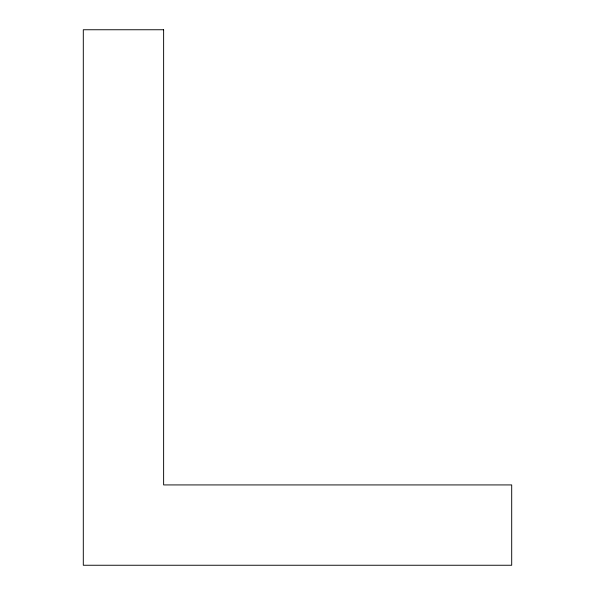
<?xml version="1.0" encoding="UTF-8"?>
<svg xmlns="http://www.w3.org/2000/svg" width="595" height="595" viewBox="0 0 595 595"><rect width="100%" height="100%" fill="white"/><g stroke="black" fill="none" stroke-linecap="round" stroke-linejoin="round"><path stroke-width="0.89" d="M163.625 29.75L83.3 29.75L83.3 565.25L511.7 565.25L511.7 484.925L163.625 484.925L163.625 29.75"/></g></svg>
